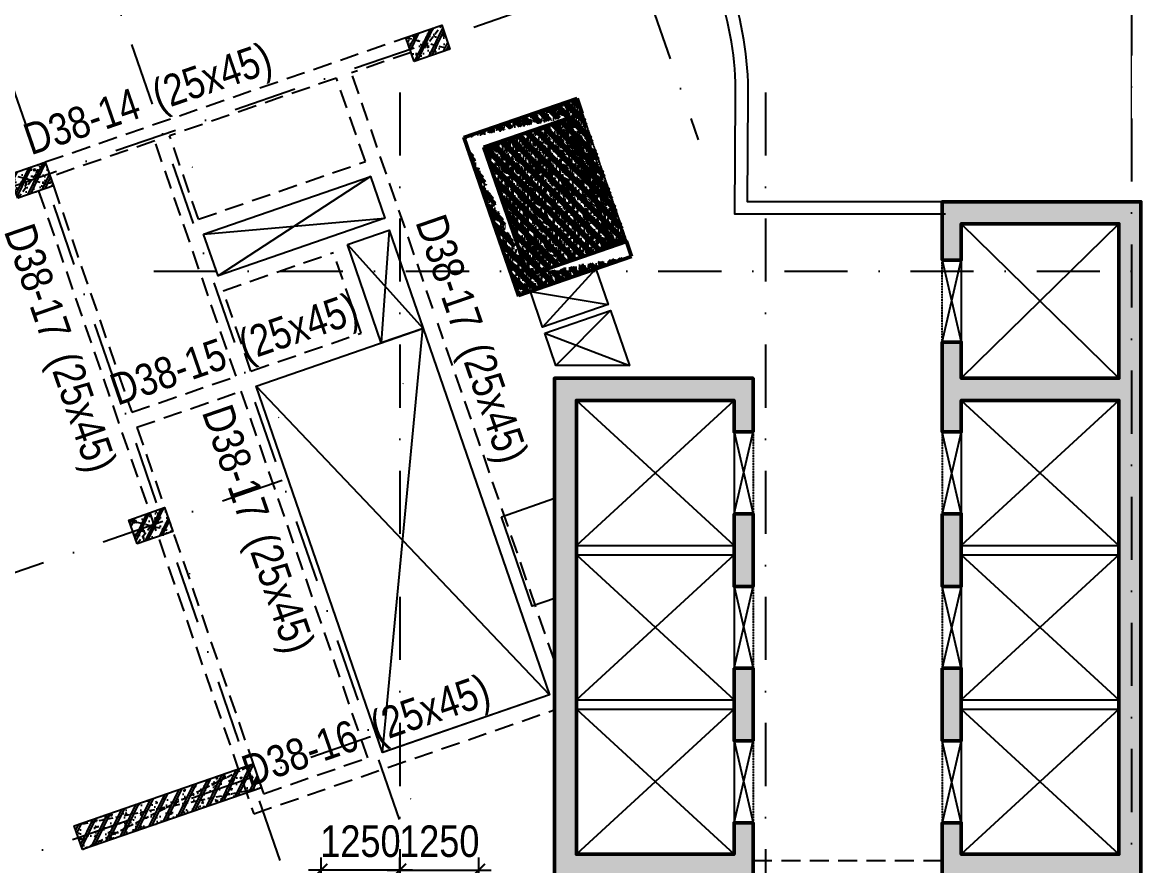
# Model space of a CAD drawing. Header units: millimetres. Extents: x -159515 to 1327256, y -225156 to 138737.
# Drawn here: x 868440 to 886155, y -21994 to -8619 of the extents above; entities that cross this region are included whole.
import ezdxf
from ezdxf.enums import TextEntityAlignment as Align

# ---------------------------------------------------------------- set-up
doc = ezdxf.new("R2010")
doc.units = ezdxf.units.MM
doc.header["$MEASUREMENT"] = 0
doc.linetypes.add('DASHDOT', pattern=[1, 0.5, -0.25, 0, -0.25])
doc.linetypes.add('DASHED', pattern=[4.5, 3, -1.5])
for name, color, linetype in [('ccu11-Khuat', 9, 'DASHED'), ('ccu11-Manh', 8, 'Continuous'), ('ccu11-Thay', 7, 'Continuous'), ('ccu12-Manh', 8, 'Continuous'), ('ccu12-Text', 31, 'Continuous'), ('KC2-DIM', 251, 'Continuous'), ('KT-Hatch', 251, 'Continuous'), ('KT-Luoi truc South Tower', 8, 'DASHDOT'), ('ST_MBDV Cot vach 220805$0$AUDIT_I_220805193045-5', 6, 'Continuous'), ('xref.asix of  podium$0$xref.asix of  podium$0$Xref_ST_MBDV Cot vach 30.7.2022$0$KT-Net cot vach', 6, 'Continuous')]:
    doc.layers.add(name, color=color, linetype=linetype)
for name, color, linetype, lineweight in [('ccu12-Tencaukien', 9, 'Continuous', 15), ('KT-Kich thuoc', 159, 'Continuous', 18), ('ST_MBDV Cot vach 220805$0$Xref_ST_MBDV Cot vach 30.7.2022$0$KT-Net cot vach', 6, 'Continuous', 50), ('Xref_ST_MBDV Cot vach 30.7.2022$0$KT-Net cot vach', 6, 'Continuous', 50)]:
    doc.layers.add(name, color=color, linetype=linetype, lineweight=lineweight)
doc.styles.add('Arial Narrow', font='ARIALN.TTF')
doc.dimstyles.new('ccu12-200', dxfattribs={"dimscale": 200, "dimtxt": 2.5, "dimasz": 1, "dimexe": 1, "dimexo": 2, "dimgap": 1, "dimtad": 1, "dimdec": 0, "dimrnd": 5, "dimdsep": 46, "dimtxsty": 'Arial Narrow', "dimblk": 'ARCHTICK', "dimcen": -1, "dimdle": 1, "dimclrd": 256, "dimclre": 256, "dimclrt": 3, "dimadec": 0, "dimazin": 2, "dimtfac": 0.1, "dimtdec": 0, "dimtmove": 0, "dimatfit": 1, "dimldrblk": 'ARCHTICK', "dimfxl": 1, "dimtvp": 0.833333, "dimtolj": 1, "dimtzin": 12, "dimarcsym": 0})
doc.dimstyles.new('CCU_1-300', dxfattribs={"dimscale": 300, "dimtxt": 2.5, "dimasz": 1, "dimexe": 1, "dimexo": 2, "dimgap": 0.5, "dimtad": 1, "dimdec": 0, "dimdsep": 46, "dimtxsty": 'Arial Narrow', "dimblk": 'ARCHTICK', "dimcen": -1, "dimdle": 1, "dimclrd": 256, "dimclre": 256, "dimclrt": 3, "dimadec": 0, "dimazin": 2, "dimtfac": 0.1, "dimtdec": 0, "dimtix": 1, "dimtmove": 2, "dimatfit": 1, "dimfxl": 1, "dimtvp": 0.833333, "dimtolj": 1, "dimtzin": 12, "dimarcsym": 0})

# ---------------------------------------------------------------- blocks, each defined once
blk = doc.blocks.new('_ArchTick')
at = {"color": 0, "const_width": 0.15}
blk.add_lwpolyline([(-0.5, -0.5), (0.5, 0.5)], dxfattribs=at)
blk = doc.blocks.new('*D406')
at = {"layer": 'Defpoints', "color": 0, "transparency": 16777216}
for p in [(-25223, 31492), (-33923, 28684, 0), (-25223, 28649, 0)]:
    blk.add_point(p, dxfattribs=at)
at = {"layer": 'KT-Kich thuoc', "lineweight": -2, "transparency": 16777216}
for p, q in [((-33923, 29284), (-33923, 31792)), ((-25223, 29249), (-25223, 31792)), ((-34223, 31492), (-24923, 31492))]:
    blk.add_line(p, q, dxfattribs=at)
at = {"layer": 'KT-Kich thuoc', "lineweight": -2, "transparency": 16777216, "xscale": 300, "yscale": 300, "zscale": 300, "rotation": 180}
blk.add_blockref('_ArchTick', (-33923, 31492), dxfattribs=at)
at = {"layer": 'KT-Kich thuoc', "lineweight": -2, "transparency": 16777216, "xscale": 300, "yscale": 300, "zscale": 300}
blk.add_blockref('_ArchTick', (-25223, 31492), dxfattribs=at)
at = {"layer": 'KT-Kich thuoc', "color": 3, "transparency": 16777216, "insert": (-29573, 32025), "char_height": 750, "attachment_point": 5, "style": 'Arial Narrow'}
blk.add_mtext('\\A1;8700', dxfattribs=at)
blk = doc.blocks.new('*D410')
at = {"layer": 'Defpoints', "color": 0, "transparency": 16777216}
for p in [(-6323, 33292), (-33923, 28921), (-6323, 28921)]:
    blk.add_point(p, dxfattribs=at)
at = {"layer": 'KT-Kich thuoc', "lineweight": -2, "transparency": 16777216}
for p, q in [((-33923, 29521), (-33923, 33592)), ((-6323, 29521), (-6323, 33592)), ((-34223, 33292), (-6023, 33292))]:
    blk.add_line(p, q, dxfattribs=at)
at = {"layer": 'KT-Kich thuoc', "lineweight": -2, "transparency": 16777216, "xscale": 300, "yscale": 300, "zscale": 300, "rotation": 180}
blk.add_blockref('_ArchTick', (-33923, 33292), dxfattribs=at)
at = {"layer": 'KT-Kich thuoc', "lineweight": -2, "transparency": 16777216, "xscale": 300, "yscale": 300, "zscale": 300}
blk.add_blockref('_ArchTick', (-6323, 33292), dxfattribs=at)
at = {"layer": 'KT-Kich thuoc', "color": 3, "transparency": 16777216, "insert": (-20123, 33825), "char_height": 750, "attachment_point": 5, "style": 'Arial Narrow'}
blk.add_mtext('\\A1;27600', dxfattribs=at)
blk = doc.blocks.new('*U274')
at = {"layer": 'ccu12-Tencaukien', "color": 8, "ltscale": 10000}
blk.add_line((360.7, -155.3), (354.4, -155.3), dxfattribs=at)
at = {"layer": 'ccu12-Text', "color": 2, "style": 'Arial Narrow', "width": 0.8}
blk.add_attdef('SH', text='', height=300, dxfattribs=at).set_placement((275.6, 5.9), align=Align.BOTTOM_RIGHT)
at = {"layer": 'ccu12-Text', "color": 31, "style": 'Arial Narrow', "width": 0.8}
for tag, p in [('(', (507.5, -75.4)), ('KT', (632.6, -75.4)), (')', (962.9, -75.4))]:
    blk.add_attdef(tag, text='', height=250, dxfattribs=at).set_placement(p, align=Align.BOTTOM_LEFT)
blk = doc.blocks.new('*U275')
at = {"layer": 'ccu12-Tencaukien', "color": 8, "ltscale": 10000}
blk.add_line((360.7, -155.3), (354.4, -155.3), dxfattribs=at)
at = {"layer": 'ccu12-Text', "color": 2, "style": 'Arial Narrow', "width": 0.8}
blk.add_attdef('SH', text='', height=300, dxfattribs=at).set_placement((275.6, 5.9), align=Align.BOTTOM_RIGHT)
at = {"layer": 'ccu12-Text', "color": 31, "style": 'Arial Narrow', "width": 0.8}
for tag, p in [('(', (507.5, -75.4)), ('KT', (632.6, -75.4)), (')', (962.9, -75.4))]:
    blk.add_attdef(tag, text='', height=250, dxfattribs=at).set_placement(p, align=Align.BOTTOM_LEFT)
blk = doc.blocks.new('*U276')
at = {"layer": 'ccu12-Tencaukien', "color": 8, "ltscale": 10000}
blk.add_line((360.7, -155.3), (354.4, -155.3), dxfattribs=at)
at = {"layer": 'ccu12-Text', "color": 2, "style": 'Arial Narrow', "width": 0.8}
blk.add_attdef('SH', text='', height=300, dxfattribs=at).set_placement((275.6, 5.9), align=Align.BOTTOM_RIGHT)
at = {"layer": 'ccu12-Text', "color": 31, "style": 'Arial Narrow', "width": 0.8}
for tag, p in [('(', (507.5, -75.4)), ('KT', (632.6, -75.4)), (')', (962.9, -75.4))]:
    blk.add_attdef(tag, text='', height=250, dxfattribs=at).set_placement(p, align=Align.BOTTOM_LEFT)
blk = doc.blocks.new('*U277')
at = {"layer": 'ccu12-Tencaukien', "color": 8, "ltscale": 10000}
blk.add_line((360.7, -155.3), (354.4, -155.3), dxfattribs=at)
at = {"layer": 'ccu12-Text', "color": 2, "style": 'Arial Narrow', "width": 0.8}
blk.add_attdef('SH', text='', height=300, dxfattribs=at).set_placement((275.6, 5.9), align=Align.BOTTOM_RIGHT)
at = {"layer": 'ccu12-Text', "color": 31, "style": 'Arial Narrow', "width": 0.8}
for tag, p in [('(', (507.5, -75.4)), ('KT', (632.6, -75.4)), (')', (962.9, -75.4))]:
    blk.add_attdef(tag, text='', height=250, dxfattribs=at).set_placement(p, align=Align.BOTTOM_LEFT)
blk = doc.blocks.new('*U278')
at = {"layer": 'ccu12-Tencaukien', "color": 8, "ltscale": 10000}
blk.add_line((360.7, -155.3), (354.4, -155.3), dxfattribs=at)
at = {"layer": 'ccu12-Text', "color": 2, "style": 'Arial Narrow', "width": 0.8}
blk.add_attdef('SH', text='', height=300, dxfattribs=at).set_placement((275.6, 5.9), align=Align.BOTTOM_RIGHT)
at = {"layer": 'ccu12-Text', "color": 31, "style": 'Arial Narrow', "width": 0.8}
for tag, p in [('(', (507.5, -75.4)), ('KT', (632.6, -75.4)), (')', (962.9, -75.4))]:
    blk.add_attdef(tag, text='', height=250, dxfattribs=at).set_placement(p, align=Align.BOTTOM_LEFT)
blk = doc.blocks.new('*U273')
at = {"layer": 'ccu12-Tencaukien', "color": 8, "ltscale": 10000}
blk.add_line((360.7, -155.3), (354.4, -155.3), dxfattribs=at)
at = {"layer": 'ccu12-Text', "color": 2, "style": 'Arial Narrow', "width": 0.8}
blk.add_attdef('SH', text='', height=300, dxfattribs=at).set_placement((275.6, 5.9), align=Align.BOTTOM_RIGHT)
at = {"layer": 'ccu12-Text', "color": 31, "style": 'Arial Narrow', "width": 0.8}
for tag, p in [('(', (507.5, -75.4)), ('KT', (632.6, -75.4)), (')', (962.9, -75.4))]:
    blk.add_attdef(tag, text='', height=250, dxfattribs=at).set_placement(p, align=Align.BOTTOM_LEFT)
blk = doc.blocks.new('*U327')
h = blk.add_hatch()
h.set_pattern_fill('VATLIEU04', color=250, scale=40, style=0, pattern_type=2)
h.set_pattern_definition([(50, (-550, 650), (286.904, -25.1), [30, -330]), (355, (-550, 650), (-55.5, 300.88), [24, -264]), (100.451, (-526.1, 647.9), (231.404, 275.776), [25.496, -280.457]), (46.184, (-550, 730), (426.9, -66.21), [45, -495]), (96.636, (-514.43, 724.5), (373.87, 389.65), [38.24, -420.69]), (351.184, (-550, 730), (373.86, 389.65), [36, -396]), (21, (-510, 710), (238.763, -161.048), [30, -330]), (326, (-510, 710), (97.326, 290.06), [24, -264]), (71.451, (-490.1, 696.58), (336.09, 129.01), [25.496, -280.457]), (37.5, (-550, 650), (4.864, 133.1575), [0, -260.8, 0, -268, 0, -265]), (7.5, (-550, 650), (105.228, 157.765), [0, -152.8, 0, -254.8, 0, -101]), (327.5, (-639.2, 650), (213.529, -9.022), [0, -100, 0, -312, 0, -414]), (317.5, (-679.2, 650), (233.274, 40.042), [0, -130, 0, -207.2, 0, -294]), (45, (-550, 650), (-120.208, 120.208), []), (45, (-550, 699), (-120.208, 120.208), [])])
h.paths.add_polyline_path([(-475, -475), (-75, -475), (-75, 125), (-475, 125)])
at = {"color": 6, "ltscale": 0.25}
blk.add_lwpolyline([(-475, -475), (-75, -475), (-75, 125), (-475, 125)], close=True, dxfattribs=at)
at = {"layer": 'Defpoints', "linetype": 'ByBlock', "ltscale": 30}
for p, q in [((-75, -475), (-475, 125)), ((-475, -475), (-75, 125))]:
    blk.add_line(p, q, dxfattribs=at)
blk = doc.blocks.new('*U328')
h = blk.add_hatch()
h.set_pattern_fill('VATLIEU04', color=250, scale=40, style=0, pattern_type=2)
h.set_pattern_definition([(50, (-550, 650), (286.904, -25.1), [30, -330]), (355, (-550, 650), (-55.5, 300.88), [24, -264]), (100.451, (-526.1, 647.9), (231.404, 275.776), [25.496, -280.457]), (46.184, (-550, 730), (426.9, -66.21), [45, -495]), (96.636, (-514.43, 724.5), (373.87, 389.65), [38.24, -420.69]), (351.184, (-550, 730), (373.86, 389.65), [36, -396]), (21, (-510, 710), (238.763, -161.048), [30, -330]), (326, (-510, 710), (97.326, 290.06), [24, -264]), (71.451, (-490.1, 696.58), (336.09, 129.01), [25.496, -280.457]), (37.5, (-550, 650), (4.864, 133.1575), [0, -260.8, 0, -268, 0, -265]), (7.5, (-550, 650), (105.228, 157.765), [0, -152.8, 0, -254.8, 0, -101]), (327.5, (-639.2, 650), (213.529, -9.022), [0, -100, 0, -312, 0, -414]), (317.5, (-679.2, 650), (233.274, 40.042), [0, -130, 0, -207.2, 0, -294]), (45, (-550, 650), (-120.208, 120.208), []), (45, (-550, 699), (-120.208, 120.208), [])])
h.paths.add_polyline_path([(-475, -475), (-75, -475), (-75, 125), (-475, 125)])
at = {"color": 6, "ltscale": 0.25}
blk.add_lwpolyline([(-475, -475), (-75, -475), (-75, 125), (-475, 125)], close=True, dxfattribs=at)
at = {"layer": 'Defpoints', "linetype": 'ByBlock', "ltscale": 30}
for p, q in [((-75, -475), (-475, 125)), ((-475, -475), (-75, 125))]:
    blk.add_line(p, q, dxfattribs=at)
blk = doc.blocks.new('*U211')
h = blk.add_hatch()
h.set_pattern_fill('VATLIEU04', color=250, scale=40, style=0, pattern_type=2)
h.set_pattern_definition([(50, (-550, 3050), (286.904, -25.101), [30, -330]), (355, (-550, 3050), (-55.5, 300.877), [24, -264]), (100.451, (-526.1, 3047.9), (231.404, 275.776), [25.496, -280.457]), (46.184, (-550, 3130), (426.896, -66.208), [45, -495]), (96.636, (-514.43, 3124.5), (373.865, 389.647), [38.244, -420.685]), (351.184, (-550, 3130), (373.865, 389.65), [36, -396]), (21, (-510, 3110), (238.763, -161.048), [30, -330]), (326, (-510, 3110), (97.326, 290.06), [24, -264]), (71.451, (-490.1, 3096.58), (336.09, 129.012), [25.496, -280.457]), (37.5, (-550, 3050), (4.864, 133.1575), [0, -260.8, 0, -268, 0, -265]), (7.5, (-550, 3050), (105.228, 157.7647), [0, -152.8, 0, -254.8, 0, -101]), (327.5, (-639.2, 3050), (213.529, -9.022), [0, -100, 0, -312, 0, -414]), (317.5, (-679.2, 3050), (233.274, 40.042), [0, -130, 0, -207.2, 0, -294]), (45, (-550, 3050), (-120.208, 120.208), []), (45, (-550, 3099), (-120.208, 120.208), [])])
h.paths.add_polyline_path([(-475, -475), (-75, -475), (-75, 2525), (-475, 2525)])
at = {"color": 6, "ltscale": 0.25}
blk.add_lwpolyline([(-475, -475), (-75, -475), (-75, 2525), (-475, 2525)], close=True, dxfattribs=at)
at = {"layer": 'Defpoints', "linetype": 'ByBlock', "ltscale": 30}
for p, q in [((-75, -475), (-475, 2525)), ((-475, -475), (-75, 2525))]:
    blk.add_line(p, q, dxfattribs=at)
blk = doc.blocks.new('*U323')
h = blk.add_hatch()
h.set_pattern_fill('VATLIEU04', color=250, scale=40, style=0, pattern_type=2)
h.set_pattern_definition([(50, (-550, 650), (286.904, -25.1), [30, -330]), (355, (-550, 650), (-55.5, 300.88), [24, -264]), (100.451, (-526.1, 647.9), (231.404, 275.776), [25.496, -280.457]), (46.184, (-550, 730), (426.9, -66.21), [45, -495]), (96.636, (-514.43, 724.5), (373.87, 389.65), [38.24, -420.69]), (351.184, (-550, 730), (373.86, 389.65), [36, -396]), (21, (-510, 710), (238.763, -161.048), [30, -330]), (326, (-510, 710), (97.326, 290.06), [24, -264]), (71.451, (-490.1, 696.58), (336.09, 129.01), [25.496, -280.457]), (37.5, (-550, 650), (4.864, 133.1575), [0, -260.8, 0, -268, 0, -265]), (7.5, (-550, 650), (105.228, 157.765), [0, -152.8, 0, -254.8, 0, -101]), (327.5, (-639.2, 650), (213.529, -9.022), [0, -100, 0, -312, 0, -414]), (317.5, (-679.2, 650), (233.274, 40.042), [0, -130, 0, -207.2, 0, -294]), (45, (-550, 650), (-120.208, 120.208), []), (45, (-550, 699), (-120.208, 120.208), [])])
h.paths.add_polyline_path([(-475, -475), (-75, -475), (-75, 125), (-475, 125)])
at = {"color": 6, "ltscale": 0.25}
blk.add_lwpolyline([(-475, -475), (-75, -475), (-75, 125), (-475, 125)], close=True, dxfattribs=at)
at = {"layer": 'Defpoints', "linetype": 'ByBlock', "ltscale": 30}
for p, q in [((-75, -475), (-475, 125)), ((-475, -475), (-75, 125))]:
    blk.add_line(p, q, dxfattribs=at)
blk = doc.blocks.new('MBCV-T38')
at = {"layer": 'KT-Hatch'}
h = blk.add_hatch(dxfattribs=at)
h.set_pattern_fill('BTCT', color=256, scale=30)
h.set_pattern_definition([(50, (44510.04, -29192.65), (215.17805, -18.82564), [22.5, -247.5]), (355, (44510.04, -29192.65), (-41.6254, 225.6576), [18, -198]), (100.4514, (44527.97, -29194.21), (173.5528, 206.8319), [19.1221, -210.3426]), (46.1842, (44510.04, -29132.65), (320.1723, -49.6557), [33.75, -371.25]), (96.6356, (44536.72, -29136.78), (280.3988, 292.2354), [28.683, -315.514]), (351.1842, (44510.04, -29132.65), (280.3986, 292.2356), [27, -297]), (21, (44540.04, -29147.65), (179.0721, -120.78567), [22.5, -247.5]), (326, (44540.04, -29147.65), (72.9946, 217.545), [18, -198]), (71.4514, (44554.96, -29157.71), (252.0668, 96.75915), [19.1221, -210.3426]), (37.5, (44510.04, -29192.65), (3.64796, 99.86816), [0, -195.6, 0, -201, 0, -198.75]), (7.5, (44510.04, -29192.65), (78.92086, 118.32351), [0, -114.6, 0, -191.1, 0, -75.75]), (327.5, (44443.14, -29192.65), (160.14673, -6.76646), [0, -75, 0, -234, 0, -310.5]), (317.5, (44413.14, -29192.65), (174.95585, 30.0315), [0, -97.5, 0, -155.4, 0, -220.5]), (45, (44510.04, -29192.65), (-79.54951, 79.54951), []), (45, (44563.07, -29192.65), (-79.54951, 79.54951), [])])
h.paths.add_polyline_path([(7587, -9572), (7887, -9572), (7887, -8422), (7587, -8422)], flags=17)
h.paths.add_polyline_path([(7887, -5972), (7587, -5972), (7587, -7122), (7887, -7122)], flags=17)
h.paths.add_polyline_path([(7587, -4672), (7887, -4672), (7887, -4172), (10387, -4172), (10387, -11372), (7887, -11372), (7887, -10872), (7587, -10872), (7587, -11722), (10737, -11722), (10737, -1022), (7587, -1022), (7587, -1947), (7887, -1947), (7887, -1372), (10387, -1372), (10387, -3822), (7887, -3822), (7887, -3247), (7587, -3247)])
h.paths.add_polyline_path([(4287, -11372), (1787, -11372), (1787, -4172), (4287, -4172), (4287, -4672), (4587, -4672), (4587, -3822), (1437, -3822), (1437, -11722), (4587, -11722), (4587, -10872), (4287, -10872)])
h.paths.add_polyline_path([(4287, -9572), (4587, -9572), (4587, -8422), (4287, -8422)], flags=17)
h.paths.add_polyline_path([(4287, -7122), (4587, -7122), (4587, -5972), (4287, -5972)], flags=17)
at = {"layer": 'xref.asix of  podium$0$xref.asix of  podium$0$Xref_ST_MBDV Cot vach 30.7.2022$0$KT-Net cot vach'}
h = blk.add_hatch(dxfattribs=at)
h.set_pattern_fill('1BETONG2-BOP', color=250, scale=30, style=0, pattern_type=2)
h.set_pattern_definition([(50, (117899.5, -206237.83), (215.17805, -18.82564), [22.5, -247.5]), (355, (117899.5, -206237.83), (-41.6254, 225.65764), [18, -198]), (100.4514, (117917.42, -206239.4), (173.55281, 206.83186), [19.12206, -210.34263]), (46.1842, (117899.5, -206177.83), (320.1723, -49.6557), [33.75, -371.25]), (96.6356, (117926.17, -206181.97), (280.3988, 292.23536), [28.6831, -315.5139]), (351.1842, (117899.5, -206177.83), (280.3986, 292.2356), [27, -297]), (21, (117929.5, -206192.83), (179.07212, -120.78567), [22.5, -247.5]), (226, (117929.5, -206192.83), (201.56464, -109.66194), [18, -198]), (71.4514, (117944.42, -206202.9), (252.06679, 96.75915), [19.12206, -210.34263]), (67.5, (117899.49, -206237.83), (-46.774855, 88.312339), [0, -195.6, 0, -201, 0, -198.75]), (4.5, (117899.49, -206237.83), (85.005277, 114.030957), [0, -114.6, 0, -191.1, 0, -75.75]), (327.5, (117832.59, -206237.83), (160.14673, -6.766462), [0, -75, 0, -234, 0, -310.5]), (317.5, (117802.59, -206237.83), (174.95585, 30.031495), [0, -97.5, 0, -155.4, 0, -220.5]), (315, (117899.49, -206237.83), (90.156115, 90.156115), []), (315, (117899.49, -206201.08), (90.156115, 90.156115), [])])
edge = h.paths.add_edge_path()
edge.add_line((1798, 615), (2, -5))
edge.add_line((1879, 379), (320, -160))
edge.add_line((866, -2510), (0, 0))
edge.add_line((1021, -2192), (320, -160))
edge.add_line((866, -2510), (2662, -1890))
edge.add_line((1021, -2192), (2581, -1653))
edge.add_line((2581, -1653), (2662, -1890))
edge.add_line((1879, 379), (1798, 615))
at = {"layer": 'Xref_ST_MBDV Cot vach 30.7.2022$0$KT-Net cot vach'}
h = blk.add_hatch(dxfattribs=at)
h.set_pattern_fill('1BETONG2-BOP', color=250, scale=30, style=0, pattern_type=2)
h.set_pattern_definition([(50, (117899.5, -206237.83), (215.17805, -18.82564), [22.5, -247.5]), (355, (117899.5, -206237.83), (-41.6254, 225.65764), [18, -198]), (100.4514, (117917.42, -206239.4), (173.55281, 206.83186), [19.12206, -210.34263]), (46.1842, (117899.5, -206177.83), (320.1723, -49.6557), [33.75, -371.25]), (96.6356, (117926.17, -206181.97), (280.3988, 292.23536), [28.6831, -315.5139]), (351.1842, (117899.5, -206177.83), (280.3986, 292.2356), [27, -297]), (21, (117929.5, -206192.83), (179.07212, -120.78567), [22.5, -247.5]), (226, (117929.5, -206192.83), (201.56464, -109.66194), [18, -198]), (71.4514, (117944.42, -206202.9), (252.06679, 96.75915), [19.12206, -210.34263]), (67.5, (117899.49, -206237.83), (-46.774855, 88.312339), [0, -195.6, 0, -201, 0, -198.75]), (4.5, (117899.49, -206237.83), (85.005277, 114.030957), [0, -114.6, 0, -191.1, 0, -75.75]), (327.5, (117832.59, -206237.83), (160.14673, -6.766462), [0, -75, 0, -234, 0, -310.5]), (317.5, (117802.59, -206237.83), (174.95585, 30.031495), [0, -97.5, 0, -155.4, 0, -220.5]), (315, (117899.49, -206237.83), (90.156115, 90.156115), []), (315, (117899.49, -206201.08), (90.156115, 90.156115), [])])
edge = h.paths.add_edge_path()
edge.add_line((1798, 615), (2, -5))
edge.add_line((1879, 379), (320, -160))
edge.add_line((866, -2510), (0, 0))
edge.add_line((1021, -2192), (320, -160))
edge.add_line((866, -2510), (2662, -1890))
edge.add_line((1021, -2192), (2581, -1653))
edge.add_line((2581, -1653), (2662, -1890))
edge.add_line((1879, 379), (1798, 615))
h = blk.add_hatch(dxfattribs=at)
h.set_pattern_fill('1BETONG2-BOP', color=250, scale=30, style=0, pattern_type=2)
h.set_pattern_definition([(50, (117899.5, -206237.83), (215.17805, -18.82564), [22.5, -247.5]), (355, (117899.5, -206237.83), (-41.6254, 225.65764), [18, -198]), (100.4514, (117917.42, -206239.4), (173.55281, 206.83186), [19.12206, -210.34263]), (46.1842, (117899.5, -206177.83), (320.1723, -49.6557), [33.75, -371.25]), (96.6356, (117926.17, -206181.97), (280.3988, 292.23536), [28.6831, -315.5139]), (351.1842, (117899.5, -206177.83), (280.3986, 292.2356), [27, -297]), (21, (117929.5, -206192.83), (179.07212, -120.78567), [22.5, -247.5]), (226, (117929.5, -206192.83), (201.56464, -109.66194), [18, -198]), (71.4514, (117944.42, -206202.9), (252.06679, 96.75915), [19.12206, -210.34263]), (67.5, (117899.49, -206237.83), (-46.774855, 88.312339), [0, -195.6, 0, -201, 0, -198.75]), (4.5, (117899.49, -206237.83), (85.005277, 114.030957), [0, -114.6, 0, -191.1, 0, -75.75]), (327.5, (117832.59, -206237.83), (160.14673, -6.766462), [0, -75, 0, -234, 0, -310.5]), (317.5, (117802.59, -206237.83), (174.95585, 30.031495), [0, -97.5, 0, -155.4, 0, -220.5]), (315, (117899.49, -206237.83), (90.156115, 90.156115), []), (315, (117899.49, -206201.08), (90.156115, 90.156115), [])])
edge = h.paths.add_edge_path()
edge.add_line((1798, 615), (2, -5))
edge.add_line((1879, 379), (320, -160))
edge.add_line((866, -2510), (0, 0))
edge.add_line((1021, -2192), (320, -160))
edge.add_line((866, -2510), (2662, -1890))
edge.add_line((1021, -2192), (2581, -1653))
edge.add_line((2581, -1653), (2662, -1890))
edge.add_line((1879, 379), (1798, 615))
at = {"layer": 'ccu11-Khuat', "color": 6, "ltscale": 0.2}
blk.add_line((7587, -3247, 0), (7587, -1947, 0), dxfattribs=at)
at = {"layer": 'ccu11-Khuat', "color": 6, "ltscale": 0.5, "elevation": 0}
blk.add_lwpolyline([(1879, 379), (2581, -1653)], dxfattribs=at)
at = {"layer": 'ccu11-Khuat', "ltscale": 0.5, "elevation": 0}
blk.add_lwpolyline([(1021, -2192), (1021, -776), (1643, 297)], dxfattribs=at)
at = {"layer": 'ccu11-Khuat', "color": 6, "ltscale": 0.2, "elevation": 0}
for points in [[(4587, -4672), (4587, -5972)], [(7587, -4672), (7587, -5972)], [(4587, -7122), (4587, -8422)], [(7587, -7122), (7587, -8422)], [(4587, -9572), (4587, -10872)], [(7587, -9572), (7587, -10872)]]:
    blk.add_lwpolyline(points, dxfattribs=at)
at = {"layer": 'ccu11-Manh'}
for p, q in [((7587, -3247, 0), (7887, -1947, 0)), ((7587, -1947, 0), (7887, -3247, 0))]:
    blk.add_line(p, q, dxfattribs=at)
at = {"layer": 'ccu11-Thay', "color": 6, "ltscale": 0.5}
blk.add_line((7887, -1947, 0), (7887, -3247, 0), dxfattribs=at)
at = {"layer": 'ccu11-Thay', "color": 6, "ltscale": 0.5, "elevation": 0}
for points in [[(4287, -4672), (4287, -5972)], [(7887, -4672), (7887, -5972)], [(4287, -7122), (4287, -8422)], [(7887, -7122), (7887, -8422)], [(4287, -9572), (4287, -10872)], [(7887, -9572), (7887, -10872)]]:
    blk.add_lwpolyline(points, dxfattribs=at)
at = {"layer": 'ccu12-Manh', "ltscale": 0.5}
for p, q in [((2345, -1735, 0), (1879, 379, 0)), ((1643, 297, 0), (2581, -1653, 0))]:
    blk.add_line(p, q, dxfattribs=at)
at = {"layer": 'ST_MBDV Cot vach 220805$0$Xref_ST_MBDV Cot vach 30.7.2022$0$KT-Net cot vach', "color": 6, "elevation": 0}
blk.add_lwpolyline([(1643, 297), (2345, -1735)], dxfattribs=at)
at = {"layer": 'ST_MBDV Cot vach 220805$0$Xref_ST_MBDV Cot vach 30.7.2022$0$KT-Net cot vach', "elevation": 0}
for points in [[(7587, -1947), (7587, -1022), (10737, -1022), (10737, -11722), (7587, -11722), (7587, -10872), (7887, -10872), (7887, -11372), (10387, -11372), (10387, -4172), (7887, -4172), (7887, -4672), (7587, -4672), (7587, -3247), (7887, -3247), (7887, -3822), (10387, -3822), (10387, -1372), (7887, -1372), (7887, -1947)], [(4587, -4672), (4587, -3822), (1437, -3822), (1437, -11722), (4587, -11722), (4587, -10872), (4287, -10872), (4287, -11372), (1787, -11372), (1787, -4172), (4287, -4172), (4287, -4672)], [(4287, -5972), (4587, -5972), (4587, -7122), (4287, -7122)], [(7587, -5972), (7887, -5972), (7887, -7122), (7587, -7122)], [(4287, -8422), (4587, -8422), (4587, -9572), (4287, -9572)], [(7587, -8422), (7887, -8422), (7887, -9572), (7587, -9572)]]:
    blk.add_lwpolyline(points, close=True, dxfattribs=at)
at = {"layer": 'xref.asix of  podium$0$xref.asix of  podium$0$Xref_ST_MBDV Cot vach 30.7.2022$0$KT-Net cot vach'}
for p, q in [((1798, 615, 0), (2, -5, 0)), ((1879, 379, 0), (1798, 615, 0)), ((320, -160, 0), (1879, 379, 0)), ((866, -2510, 0), (0, 0, 0)), ((1021, -2192, 0), (320, -160, 0))]:
    blk.add_line(p, q, dxfattribs=at)
at = {"layer": 'Xref_ST_MBDV Cot vach 30.7.2022$0$KT-Net cot vach'}
for p, q in [((1798, 615, 0), (2, -5, 0)), ((1798, 615, 0), (2, -5, 0)), ((1879, 379, 0), (1798, 615, 0)), ((1879, 379, 0), (1798, 615, 0)), ((1879, 379, 0), (1798, 615, 0)), ((320, -160, 0), (1879, 379, 0)), ((320, -160, 0), (1879, 379, 0)), ((866, -2510, 0), (0, 0)), ((866, -2510, 0), (0, 0, 0)), ((1021, -2192, 0), (320, -160, 0)), ((1021, -2192, 0), (320, -160, 0)), ((1021, -2192, 0), (2581, -1653, 0)), ((2581, -1653, 0), (2662, -1890, 0)), ((866, -2510, 0), (2662, -1890, 0))]:
    blk.add_line(p, q, dxfattribs=at)
at = {"layer": 'ST_MBDV Cot vach 220805$0$AUDIT_I_220805193045-5', "linetype": 'ByBlock', "xscale": -0.9999999999999996, "rotation": 289.0471379532163}
for name, p in [('*U323', (-492, 1808, 0)), ('*U327', (-6778, -362, 0)), ('*U328', (-4885, -5844, 0)), ('*U211', (-5751, -10692, 0))]:
    blk.add_blockref(name, p, dxfattribs=at)
blk = doc.blocks.new('mbkc-t38')
at = {"layer": 'xref.asix of  podium$0$xref.asix of  podium$0$Xref_ST_MBDV Cot vach 30.7.2022$0$KT-Net cot vach'}
h = blk.add_hatch(dxfattribs=at)
h.set_pattern_fill('1BETONG2-BOP', color=250, scale=30, style=0, pattern_type=2)
h.set_pattern_definition([(50, (116462.5, -194515.6), (215.17805, -18.82564), [22.5, -247.5]), (355, (116462.5, -194515.6), (-41.6254, 225.65764), [18, -198]), (100.4514, (116480.44, -194517.17), (173.55281, 206.83186), [19.12206, -210.34263]), (46.1842, (116462.5, -194455.6), (320.1723, -49.6557), [33.75, -371.25]), (96.6356, (116489.2, -194459.74), (280.3988, 292.23536), [28.6831, -315.5139]), (351.1842, (116462.5, -194455.6), (280.3986, 292.2356), [27, -297]), (21, (116492.5, -194470.6), (179.07212, -120.78567), [22.5, -247.5]), (226, (116492.5, -194470.6), (201.56464, -109.66194), [18, -198]), (71.4514, (116507.43, -194480.66), (252.06679, 96.75915), [19.12206, -210.34263]), (67.5, (116462.505, -194515.6), (-46.774855, 88.312339), [0, -195.6, 0, -201, 0, -198.75]), (4.5, (116462.5, -194515.6), (85.005277, 114.030957), [0, -114.6, 0, -191.1, 0, -75.75]), (327.5, (116395.605, -194515.6), (160.14673, -6.766462), [0, -75, 0, -234, 0, -310.5]), (317.5, (116365.6, -194515.6), (174.95585, 30.031495), [0, -97.5, 0, -155.4, 0, -220.5]), (315, (116462.5, -194515.6), (90.156115, 90.156115), []), (315, (116462.5, -194478.85), (90.156115, 90.156115), [])])
edge = h.paths.add_edge_path()
edge.add_line((361, 12337), (-1435, 11717))
edge.add_line((442, 12101), (-1117, 11563))
edge.add_line((-570, 9212), (-1437, 11722))
edge.add_line((-416, 9530), (-1117, 11563))
edge.add_line((-570, 9212), (1225, 9833))
edge.add_line((-416, 9530), (1144, 10069))
edge.add_line((1144, 10069), (1225, 9833))
edge.add_line((442, 12101), (361, 12337))
at = {"layer": 'Xref_ST_MBDV Cot vach 30.7.2022$0$KT-Net cot vach'}
h = blk.add_hatch(dxfattribs=at)
h.set_pattern_fill('1BETONG2-BOP', color=250, scale=30, style=0, pattern_type=2)
h.set_pattern_definition([(50, (116462.5, -194515.6), (215.17805, -18.82564), [22.5, -247.5]), (355, (116462.5, -194515.6), (-41.6254, 225.65764), [18, -198]), (100.4514, (116480.44, -194517.17), (173.55281, 206.83186), [19.12206, -210.34263]), (46.1842, (116462.5, -194455.6), (320.1723, -49.6557), [33.75, -371.25]), (96.6356, (116489.2, -194459.74), (280.3988, 292.23536), [28.6831, -315.5139]), (351.1842, (116462.5, -194455.6), (280.3986, 292.2356), [27, -297]), (21, (116492.5, -194470.6), (179.07212, -120.78567), [22.5, -247.5]), (226, (116492.5, -194470.6), (201.56464, -109.66194), [18, -198]), (71.4514, (116507.43, -194480.66), (252.06679, 96.75915), [19.12206, -210.34263]), (67.5, (116462.505, -194515.6), (-46.774855, 88.312339), [0, -195.6, 0, -201, 0, -198.75]), (4.5, (116462.5, -194515.6), (85.005277, 114.030957), [0, -114.6, 0, -191.1, 0, -75.75]), (327.5, (116395.605, -194515.6), (160.14673, -6.766462), [0, -75, 0, -234, 0, -310.5]), (317.5, (116365.6, -194515.6), (174.95585, 30.031495), [0, -97.5, 0, -155.4, 0, -220.5]), (315, (116462.5, -194515.6), (90.156115, 90.156115), []), (315, (116462.5, -194478.85), (90.156115, 90.156115), [])])
edge = h.paths.add_edge_path()
edge.add_line((361, 12337), (-1435, 11717))
edge.add_line((442, 12101), (-1117, 11563))
edge.add_line((-570, 9212), (-1437, 11722))
edge.add_line((-416, 9530), (-1117, 11563))
edge.add_line((-570, 9212), (1225, 9833))
edge.add_line((-416, 9530), (1144, 10069))
edge.add_line((1144, 10069), (1225, 9833))
edge.add_line((442, 12101), (361, 12337))
blk.add_line((6200, 10700, 0), (3064, 10700, 0))
at = {"elevation": 0}
for points in [[(6200, 10700), (3064, 10700), (3074, 12373, 0.085159), (2784, 14138), (1049, 19152), (-3079, 31083, 0.260467), (-5870, 33557), (-20929, 37908, 0.435644), (-25490, 33654, 0.102481), (-25386, 32033), (-24080, 28306), (-24089, 28303)], [(6200, 10500), (2863, 10500), (2874, 12375, 0.085159), (2595, 14072), (860, 19087), (-3268, 31017, 0.260924), (-5919, 33363), (-20964, 37710, 0.472688), (-25256, 33136, 0.364297)]]:
    blk.add_lwpolyline(points, format="xyb", dxfattribs=at)
at = {"ltscale": 0.5, "elevation": 0}
for points in [[(350, 5250), (2850, 5250)], [(6450, 5250), (8950, 5250)], [(350, 5100), (2850, 5100)], [(6450, 5100), (8950, 5100)], [(350, 2800), (2850, 2800)], [(6450, 2800), (8950, 2800)], [(350, 2650), (2850, 2650)], [(6450, 2650), (8950, 2650)]]:
    blk.add_lwpolyline(points, dxfattribs=at)
at = {"layer": 'ccu11-Khuat', "ltscale": 100}
for p, q in [((-8072, 11330), (-2354, 13305, 0)), ((-2997, 11337), (-3454, 12660)), ((-1928, 9008), (-3217, 12742)), ((-5643, 10423), (-6100, 11747)), ((-5048, 7931), (-6337, 11665)), ((-8178, 10870), (-4768, 994)), ((-7942, 10952, 0), (-6702, 7360, 0)), ((-4811, 8013), (-5252, 9289)), ((0, 3423), (-1847, 8772)), ((-6702, 7360), (-5048, 7931)), ((-6620, 7124), (-4967, 7695)), ((-2959, 1882), (-4966, 7694)), ((-6620, 7124, 0), (-4613, 1312, 0)), ((-4767, 993), (0, 2639)), ((-4612, 1311), (-2959, 1882)), ((3150, 250), (6150, 250, 0))]:
    blk.add_line(p, q, dxfattribs=at)
at = {"layer": 'ccu11-Khuat', "color": 6, "ltscale": 0.2}
blk.add_line((6150, 8475, 0), (6150, 9775, 0), dxfattribs=at)
at = {"layer": 'ccu11-Khuat', "ltscale": 100, "elevation": 0}
for points in [[(-2272, 13068), (-3217, 12742)], [(-3454, 12660), (-6100, 11747)], [(-6337, 11665), (-7991, 11094)], [(-5643, 10423), (-2997, 11337)], [(-5252, 9289), (-3503, 9893)], [(-4811, 8013), (-3062, 8617), (-3503, 9893)]]:
    blk.add_lwpolyline(points, dxfattribs=at)
at = {"layer": 'ccu11-Khuat', "color": 6, "ltscale": 0.5, "elevation": 0}
blk.add_lwpolyline([(442, 12101), (1144, 10069)], dxfattribs=at)
at = {"layer": 'ccu11-Khuat', "ltscale": 0.5, "elevation": 0}
blk.add_lwpolyline([(-416, 9530), (-416, 10947), (206, 12020)], dxfattribs=at)
at = {"layer": 'ccu11-Khuat', "color": 6, "ltscale": 0.2, "elevation": 0}
for points in [[(3150, 7050), (3150, 5750)], [(6150, 7050), (6150, 5750)], [(3150, 4600), (3150, 3300)], [(6150, 4600), (6150, 3300)], [(3150, 2150), (3150, 850)], [(6150, 2150), (6150, 850)]]:
    blk.add_lwpolyline(points, dxfattribs=at)
at = {"layer": 'ccu11-Manh'}
for p, q in [((-2915, 11101, 0), (-5333, 9525, 0)), ((-5562, 10187, 0), (-2687, 10439, 0)), ((-2621, 10250, 0), (-2745, 8462)), ((-3283, 10022, 0), (-2083, 8690, 0)), ((6150, 8475, 0), (6450, 9775, 0)), ((6150, 9775, 0), (6450, 8475, 0)), ((658, 9637, 0), (-186, 8711, 0)), ((-381, 9278, 0), (854, 9070, 0)), ((887, 8975, 0), (25, 8100, 0)), ((-2723, 1963, 0), (-2084, 8689)), ((-153, 8616, 0), (1189, 8100, 0)), ((-4729, 7775), (-76, 2877, 0))]:
    blk.add_line(p, q, dxfattribs=at)
at = {"layer": 'ccu11-Manh', "elevation": 0}
for points in [[(6450, 10350), (8950, 7900)], [(8950, 10350), (6450, 7900)], [(350, 7550), (2850, 5250)], [(2850, 7550), (350, 5250)], [(6450, 7550), (8950, 5250)], [(8950, 7550), (6450, 5250)], [(350, 5100), (2850, 2800)], [(2850, 5100), (350, 2800)], [(6450, 5100), (8950, 2800)], [(8950, 5100), (6450, 2800)], [(350, 2650), (2850, 350)], [(2850, 2650), (350, 350)], [(6450, 2650), (8950, 350)], [(8950, 2650), (6450, 350)]]:
    blk.add_lwpolyline(points, dxfattribs=at)
at = {"layer": 'ccu11-Thay', "color": 6, "ltscale": 0.5}
blk.add_line((6450, 9775, 0), (6450, 8475, 0), dxfattribs=at)
at = {"layer": 'ccu11-Thay', "elevation": 0}
for points in [[(-5562, 10187), (-2915, 11101), (-2687, 10439), (-5333, 9525), (-5562, 10187)], [(-3283, 10022), (-2621, 10250), (-2083, 8690), (-2745, 8462), (-3283, 10022)], [(-381, 9278), (658, 9637), (854, 9070), (-186, 8711), (-381, 9278)]]:
    blk.add_lwpolyline(points, dxfattribs=at)
for points in [[(-153, 8616), (887, 8975), (1189, 8100), (25, 8100)], [(-840, 5704), (0, 5999), (0, 4409), (-351, 4286)]]:
    blk.add_lwpolyline(points, close=True, dxfattribs=at)
blk.add_lwpolyline([(-76, 2877), (-2721, 1964, -0.414214), (-2723, 1964), (-4729, 7775, -0.414214), (-4728, 7777), (-2084, 8690, -0.414214), (-2082, 8689), (-76, 2877), (-2723, 1963)], format="xyb", dxfattribs=at)
at = {"layer": 'ccu11-Thay', "color": 6, "ltscale": 0.5, "elevation": 0}
for points in [[(2850, 7050), (2850, 5750)], [(6450, 7050), (6450, 5750)], [(2850, 4600), (2850, 3300)], [(6450, 4600), (6450, 3300)], [(2850, 2150), (2850, 850)], [(6450, 2150), (6450, 850)]]:
    blk.add_lwpolyline(points, dxfattribs=at)
at = {"layer": 'ccu12-Manh', "ltscale": 0.5}
for p, q in [((908, 9987, 0), (442, 12101, 0)), ((206, 12020, 0), (1144, 10069, 0))]:
    blk.add_line(p, q, dxfattribs=at)
at = {"layer": 'KC2-DIM', "ltscale": 0.5, "elevation": 0}
for points in [[(2850, 7050), (3150, 5750)], [(2850, 5750), (3150, 7050)], [(6450, 7050), (6150, 5750)], [(6450, 5750), (6150, 7050)], [(2850, 4600), (3150, 3300)], [(2850, 3300), (3150, 4600)], [(6450, 4600), (6150, 3300)], [(6450, 3300), (6150, 4600)], [(2850, 2150), (3150, 850)], [(2850, 850), (3150, 2150)], [(6450, 2150), (6150, 850)], [(6450, 850), (6150, 2150)]]:
    blk.add_lwpolyline(points, dxfattribs=at)
at = {"layer": 'ST_MBDV Cot vach 220805$0$Xref_ST_MBDV Cot vach 30.7.2022$0$KT-Net cot vach', "color": 6, "elevation": 0}
blk.add_lwpolyline([(206, 12020), (908, 9987)], dxfattribs=at)
at = {"layer": 'xref.asix of  podium$0$xref.asix of  podium$0$Xref_ST_MBDV Cot vach 30.7.2022$0$KT-Net cot vach'}
for p, q in [((361, 12337, 0), (-1435, 11717, 0)), ((442, 12101, 0), (361, 12337, 0)), ((-1117, 11563, 0), (442, 12101, 0)), ((-570, 9212, 0), (-1437, 11722, 0)), ((-416, 9530, 0), (-1117, 11563, 0))]:
    blk.add_line(p, q, dxfattribs=at)
at = {"layer": 'Xref_ST_MBDV Cot vach 30.7.2022$0$KT-Net cot vach'}
for p, q in [((361, 12337, 0), (-1435, 11717, 0)), ((442, 12101, 0), (361, 12337, 0)), ((442, 12101, 0), (361, 12337, 0)), ((-1117, 11563, 0), (442, 12101, 0)), ((-570, 9212, 0), (-1437, 11722, 0)), ((-416, 9530, 0), (-1117, 11563, 0))]:
    blk.add_line(p, q, dxfattribs=at)
at = {"layer": 'ccu11-Khuat'}
blk.add_blockref('MBCV-T38', (-1437, 11722, 0), dxfattribs=at)
blk = doc.blocks.new('*D567')
at = {"layer": 'Defpoints', "color": 0, "transparency": 16777216}
for p in [(873175, -22064), (873175, -22764, 0), (874425, -22764, 0)]:
    blk.add_point(p, dxfattribs=at)
at = {"layer": 'KC2-DIM', "lineweight": -2, "transparency": 16777216}
for p, q in [((873175, -22364), (873175, -21864)), ((874425, -22364), (874425, -21864)), ((874625, -22064), (872975, -22064))]:
    blk.add_line(p, q, dxfattribs=at)
at = {"layer": 'KC2-DIM', "lineweight": -2, "transparency": 16777216, "xscale": 200, "yscale": 200, "zscale": 200, "rotation": 180}
blk.add_blockref('_ArchTick', (873175, -22064), dxfattribs=at)
at = {"layer": 'KC2-DIM', "lineweight": -2, "transparency": 16777216, "xscale": 200, "yscale": 200, "zscale": 200}
blk.add_blockref('_ArchTick', (874425, -22064), dxfattribs=at)
at = {"layer": 'KC2-DIM', "color": 3, "transparency": 16777216, "insert": (873800, -21609), "char_height": 500, "attachment_point": 5, "style": 'Arial Narrow'}
blk.add_mtext('\\A1;1250', dxfattribs=at)
blk = doc.blocks.new('*D568')
at = {"layer": 'Defpoints', "color": 0, "transparency": 16777216}
for p in [(875675, -22064), (874425, -22364), (875675, -22764, 0)]:
    blk.add_point(p, dxfattribs=at)
at = {"layer": 'KC2-DIM', "lineweight": -2, "transparency": 16777216}
for p, q in [((874425, -21964), (874425, -21864)), ((875675, -22364), (875675, -21864)), ((874225, -22064), (875875, -22064))]:
    blk.add_line(p, q, dxfattribs=at)
at = {"layer": 'KC2-DIM', "lineweight": -2, "transparency": 16777216, "xscale": 200, "yscale": 200, "zscale": 200, "rotation": 180}
blk.add_blockref('_ArchTick', (874425, -22064), dxfattribs=at)
at = {"layer": 'KC2-DIM', "lineweight": -2, "transparency": 16777216, "xscale": 200, "yscale": 200, "zscale": 200}
blk.add_blockref('_ArchTick', (875675, -22064), dxfattribs=at)
at = {"layer": 'KC2-DIM', "color": 3, "transparency": 16777216, "insert": (875050, -21609), "char_height": 500, "attachment_point": 5, "style": 'Arial Narrow'}
blk.add_mtext('\\A1;1250', dxfattribs=at)
blk = doc.blocks.new('Asix South Tower')
at = {"layer": 'KT-Luoi truc South Tower', "ltscale": 2000}
for p, q in [((-53965.4, 67304.5), (-40792.5, 29149.9)), ((-61527.4, 64693.7), (-45306.5, 17710.6)), ((-63417.9, 64041.1), (-47197, 17057.9)), ((-33923, 33491.9), (-33923, -4459.1)), ((-37735.1, 33218.9), (-103274.2, 10591.7)), ((-45523, 29903.8), (-45523, -4459.1)), ((-39723, 29903.8), (-39723, -4459.1)), ((-49426.2, 27070.4), (10118.8, 27070.4)), ((-47391.3, 23749.2), (-101381.4, 5109.2)), ((-45988, 19684.6), (-99978.1, 1044.6))]:
    blk.add_line(p, q, dxfattribs=at)
at = {"layer": 'KT-Kich thuoc'}
for base, p1, p2, picture, middle in [((-6323, 33291.9), (-33923, 28921.3), (-6323, 28921.3), '*D410', (-20123, 33824.8)), ((-25223, 31491.9), (-33923, 28684.3, 0), (-25223, 28648.7, 0), '*D406', (-29573, 32024.8))]:
    dim = blk.add_linear_dim(base=base, p1=p1, p2=p2, dimstyle='CCU_1-300', dxfattribs=at)
    dim.commit()
    dim.dimension.update_dxf_attribs({"geometry": picture, "text_midpoint": middle})

msp = doc.modelspace()

# ---------------------------------------------------------------- block references
msp.add_blockref('mbkc-t38', (876875.3, -22163.9, 0))
at = {"layer": 'ccu12-Tencaukien', "extrusion": (4.37666e-07, -9.80437e-07, 1)}
ref = msp.add_blockref('*U274', (870628.5, -10426.2, -0.7), dxfattribs=dict(at, xscale=1.815893337873054, yscale=1.815893337873054, zscale=1.815893337873054, rotation=339.469833737933))
ref.add_attrib('KT', '(25x45)', dxfattribs={"color": 31, "extrusion": (4.37666e-07, -9.80437e-07, 1), "height": 500, "rotation": 19.02101, "style": 'Arial Narrow'}).set_placement((870654.6, -10169.2, 0.4), align=Align.BOTTOM_LEFT)
ref.add_attrib('SH', 'D38-14', dxfattribs={"color": 2, "extrusion": (4.37666e-07, -9.80437e-07, 1), "height": 500, "rotation": 19.02101, "style": 'Arial Narrow'}).set_placement((870399.6, -10260.6, 0.4), align=Align.BOTTOM_RIGHT)
at = {"layer": 'ccu12-Tencaukien', "extrusion": (-9.80437e-07, -4.37666e-07, 1)}
ref = msp.add_blockref('*U275', (874971.5, -13838.1, -2), dxfattribs=dict(at, xscale=1.815893337873054, yscale=1.815893337873054, zscale=1.815893337873054, rotation=249.4698337379082))
ref.add_attrib('KT', '(25x45)', dxfattribs={"color": 31, "extrusion": (-9.80437e-07, -4.37666e-07, 1), "height": 500, "rotation": 289.02101, "style": 'Arial Narrow'}).set_placement((875228.5, -13864.3, -0.9), align=Align.BOTTOM_LEFT)
ref.add_attrib('SH', 'D38-17', dxfattribs={"color": 2, "extrusion": (-9.80437e-07, -4.37666e-07, 1), "height": 500, "rotation": 289.02101, "style": 'Arial Narrow'}).set_placement((875137.1, -13609.2, -0.9), align=Align.BOTTOM_RIGHT)
ref = msp.add_blockref('*U276', (868447.8, -13984.6, -2), dxfattribs=dict(at, xscale=1.815893337873054, yscale=1.815893337873054, zscale=1.815893337873054, rotation=249.4698337379082))
ref.add_attrib('KT', '(25x45)', dxfattribs={"color": 31, "extrusion": (-9.80437e-07, -4.37666e-07, 1), "height": 500, "rotation": 289.02101, "style": 'Arial Narrow'}).set_placement((868704.8, -14010.8, -0.8), align=Align.BOTTOM_LEFT)
ref.add_attrib('SH', 'D38-17', dxfattribs={"color": 2, "extrusion": (-9.80437e-07, -4.37666e-07, 1), "height": 500, "rotation": 289.02101, "style": 'Arial Narrow'}).set_placement((868613.4, -13755.8, -0.8), align=Align.BOTTOM_RIGHT)
at = {"layer": 'ccu12-Tencaukien', "extrusion": (4.37666e-07, -9.80437e-07, 1)}
ref = msp.add_blockref('*U277', (871999.1, -14396.2, -0.7), dxfattribs=dict(at, xscale=1.815893337873054, yscale=1.815893337873054, zscale=1.815893337873054, rotation=339.469833737933))
ref.add_attrib('KT', '(25x45)', dxfattribs={"color": 31, "extrusion": (4.37666e-07, -9.80437e-07, 1), "height": 500, "rotation": 19.02101, "style": 'Arial Narrow'}).set_placement((872025.3, -14139.2, 0.4), align=Align.BOTTOM_LEFT)
ref.add_attrib('SH', 'D38-15', dxfattribs={"color": 2, "extrusion": (4.37666e-07, -9.80437e-07, 1), "height": 500, "rotation": 19.02101, "style": 'Arial Narrow'}).set_placement((871770.2, -14230.6, 0.4), align=Align.BOTTOM_RIGHT)
at = {"layer": 'ccu12-Tencaukien', "extrusion": (-9.80437e-07, -4.37666e-07, 1)}
ref = msp.add_blockref('*U273', (871586.6, -16853.8, -2), dxfattribs=dict(at, xscale=1.815893337873054, yscale=1.815893337873054, zscale=1.815893337873054, rotation=249.4698337379082))
ref.add_attrib('KT', '(25x45)', dxfattribs={"color": 31, "extrusion": (-9.80437e-07, -4.37666e-07, 1), "height": 500, "rotation": 289.02101, "style": 'Arial Narrow'}).set_placement((871843.6, -16880, -0.8), align=Align.BOTTOM_LEFT)
ref.add_attrib('SH', 'D38-17', dxfattribs={"color": 2, "extrusion": (-9.80437e-07, -4.37666e-07, 1), "height": 500, "rotation": 289.02101, "style": 'Arial Narrow'}).set_placement((871752.2, -16624.9, -0.8), align=Align.BOTTOM_RIGHT)
at = {"layer": 'ccu12-Tencaukien', "extrusion": (4.37666e-07, -9.80437e-07, 1)}
ref = msp.add_blockref('*U278', (874087.7, -20445.8, -0.7), dxfattribs=dict(at, xscale=1.815893337873054, yscale=1.815893337873054, zscale=1.815893337873054, rotation=339.469833737933))
ref.add_attrib('KT', '(25x45)', dxfattribs={"color": 31, "extrusion": (4.37666e-07, -9.80437e-07, 1), "height": 500, "rotation": 19.02101, "style": 'Arial Narrow'}).set_placement((874113.9, -20188.9, 0.4), align=Align.BOTTOM_LEFT)
ref.add_attrib('SH', 'D38-16', dxfattribs={"color": 2, "extrusion": (4.37666e-07, -9.80437e-07, 1), "height": 500, "rotation": 19.02101, "style": 'Arial Narrow'}).set_placement((873858.9, -20280.3, 0.4), align=Align.BOTTOM_RIGHT)
at = {"layer": 'KT-Kich thuoc'}
msp.add_blockref('Asix South Tower', (919947.9, -39634.4), dxfattribs=at)

# ---------------------------------------------------------------- dimensions: what is measured, and where the dimension line sits
at = {"layer": 'KC2-DIM'}
for base, p1, p2, picture, middle in [((873175.2, -22063.9), (874424.9, -22763.8, 0), (873175.2, -22763.8, 0), '*D567', (873800.1, -22063.9)), ((875675.2, -22063.9), (874424.9, -22363.8), (875675.2, -22763.8, 0), '*D568', (875050.1, -22063.9))]:
    dim = msp.add_linear_dim(base=base, p1=p1, p2=p2, dimstyle='ccu12-200', dxfattribs=at)
    dim.commit()
    dim.dimension.update_dxf_attribs({"geometry": picture, "text_midpoint": middle, "dimtype": 160})

doc.saveas('drawing.dxf')
